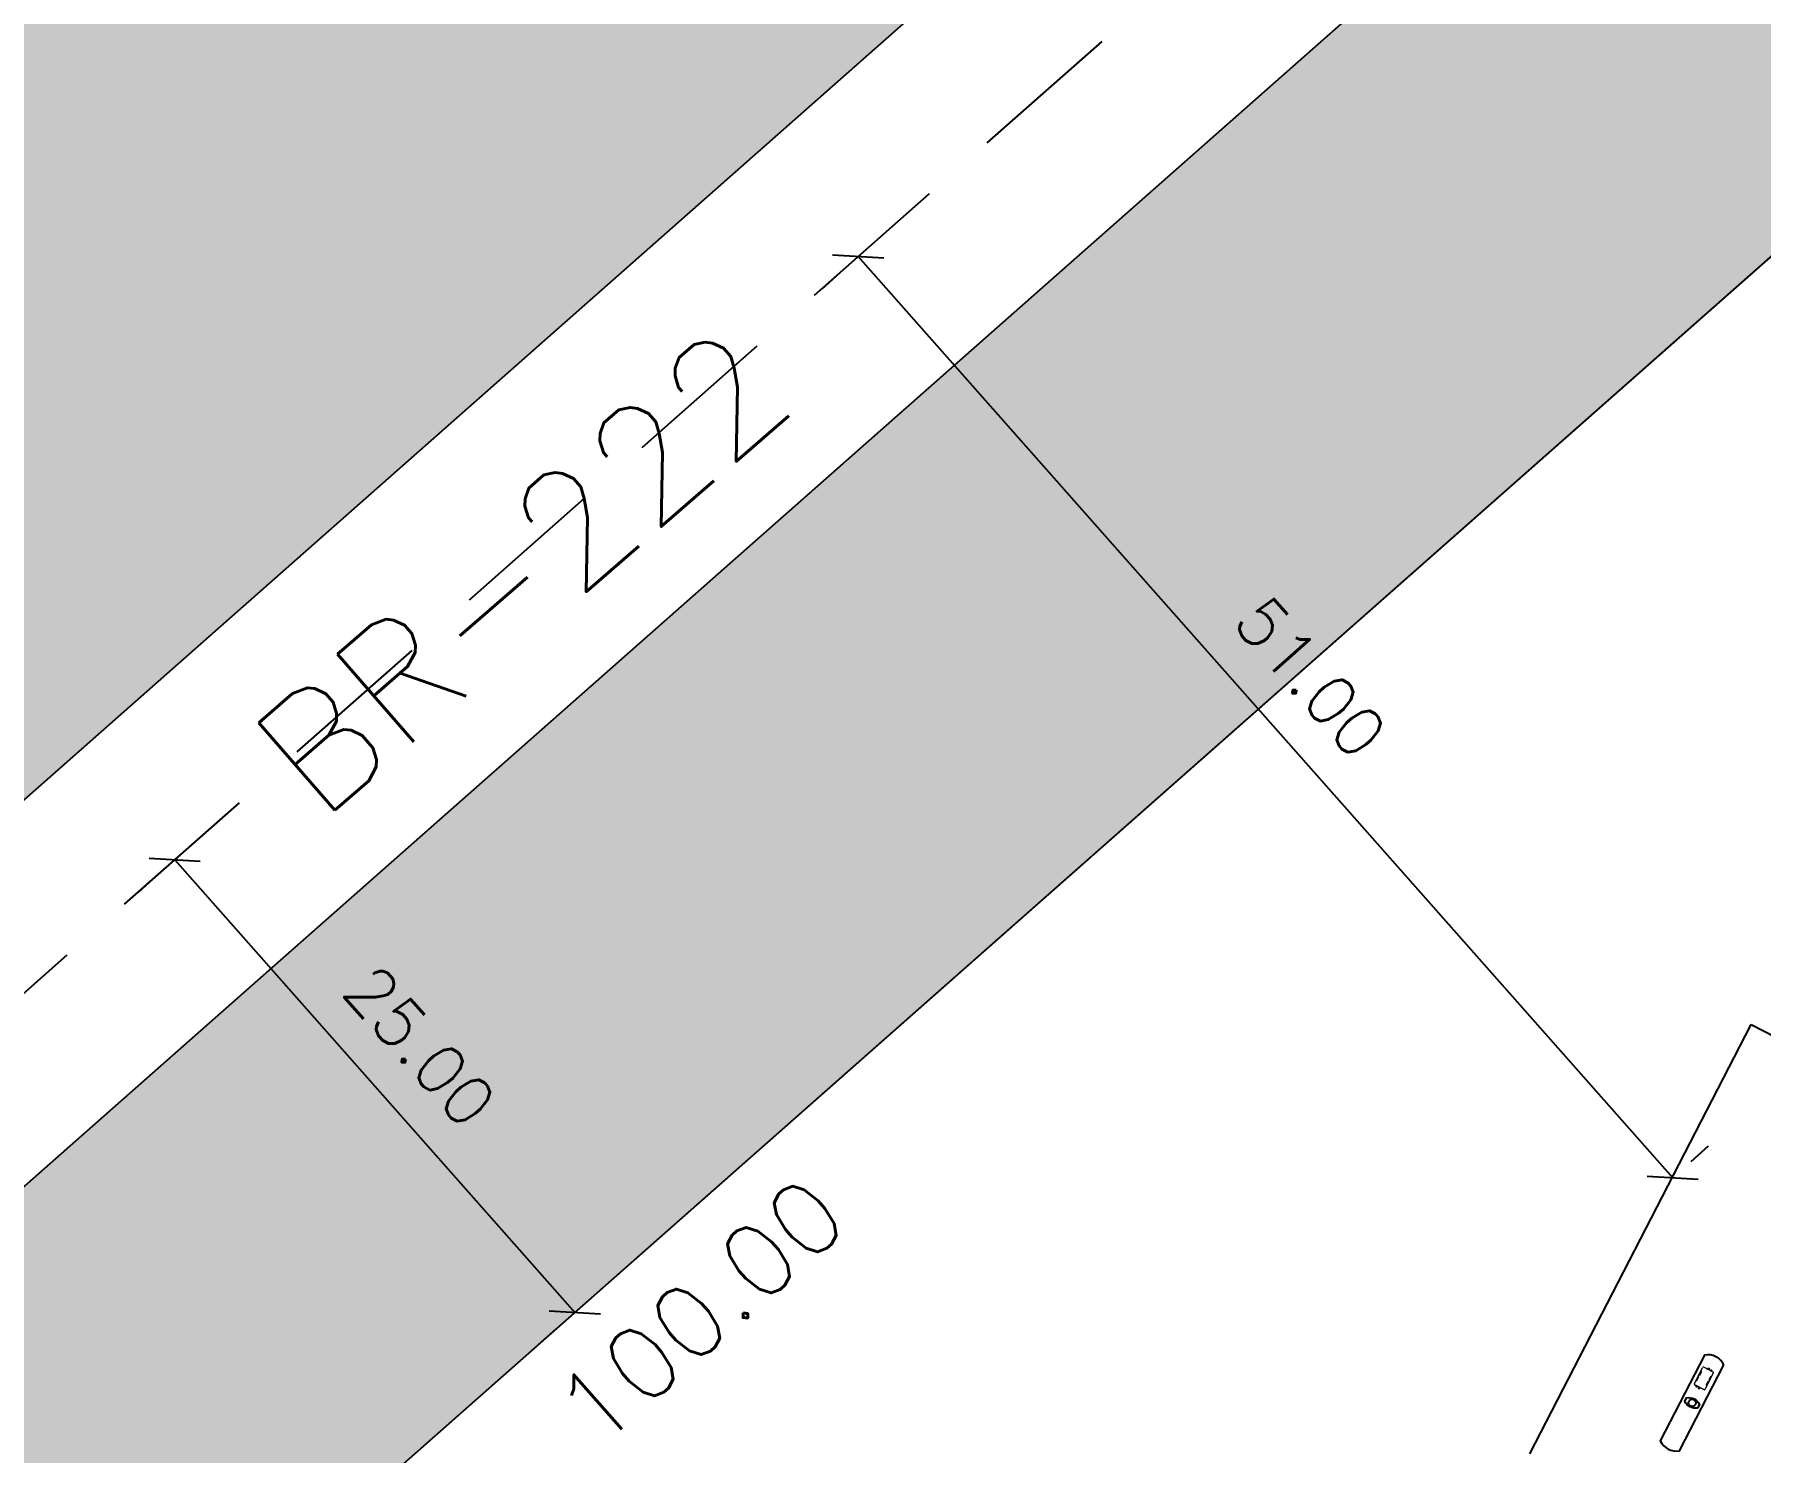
# Model space of a CAD drawing. Header units: millimetres. Extents: x 272118 to 273910, y 9581933 to 9583029.
# Drawn here: x 272703.1 to 272774.5, y 9582596.8 to 9582655.5 of the extents above; entities that cross this region are included whole.
import ezdxf

# ---------------------------------------------------------------- set-up
doc = ezdxf.new("R2010")
doc.units = ezdxf.units.MM
doc.header["$PDMODE"] = 35
doc.linetypes.add('HIDDEN', pattern=[9.525, 6.35, -3.175])
for name, color, linetype in [('ARQ-COTAS', 30, 'Continuous'), ('ARQ-ESTRUTURA', 6, 'Continuous'), ('ARQ-PENA-01', 1, 'Continuous'), ('ARQ-PENA-02', 2, 'Continuous'), ('ARQ-PENA-05', 5, 'Continuous'), ('ARQ-PENA-FINA-CINZA', 8, 'Continuous'), ('ARQ-TEXTO3', 3, 'Continuous'), ('TERRENO', 6, 'Continuous')]:
    doc.layers.add(name, color=color, linetype=linetype)
doc.styles.add('ROMANS', font='romans.shx')
doc.styles.add('Romans_Anot', font='romans.shx')
doc.dimstyles.new('Escala 1-100', dxfattribs={"dimscale": 10, "dimtxt": 0.2, "dimasz": 0.15, "dimexe": 0.1, "dimexo": 0.2, "dimgap": 0.15, "dimtad": 1, "dimzin": 4, "dimdsep": 46, "dimtxsty": 'Romans_Anot', "dimblk": 'OBLIQUE', "dimcen": 0.25, "dimclrd": 256, "dimclre": 256, "dimclrt": 2, "dimaunit": 1, "dimadec": 3, "dimazin": 0, "dimtfac": 1, "dimtix": 1, "dimtmove": 2, "dimatfit": 3, "dimfxl": 0, "dimlwd": -1, "dimlwe": -1, "dimarcsym": 0})
doc.dimstyles.new('Escala 1-1000', dxfattribs={"dimscale": 15, "dimtxt": 0.2, "dimasz": 0.15, "dimexe": 0.1, "dimexo": 0.2, "dimgap": 0.15, "dimtad": 1, "dimzin": 4, "dimdsep": 46, "dimtxsty": 'Romans_Anot', "dimblk": 'OBLIQUE', "dimcen": 0.25, "dimse1": 1, "dimse2": 1, "dimsd1": 1, "dimsd2": 1, "dimclrd": 256, "dimclre": 256, "dimclrt": 2, "dimaunit": 1, "dimadec": 3, "dimazin": 0, "dimtfac": 1, "dimtix": 1, "dimtmove": 2, "dimatfit": 3, "dimfxl": 0, "dimlwd": -1, "dimlwe": -1, "dimarcsym": 0})

# ---------------------------------------------------------------- blocks, each defined once
blk = doc.blocks.new('BOMBA SUPERIOR')
at = {"layer": 'ARQ-PENA-FINA-CINZA', "lineweight": 5}
for p, q in [((807.283, 415.897), (807.282, 415.896)), ((807.282, 415.896), (807.282, 415.852)), ((807.283, 415.895), (807.282, 415.896)), ((807.282, 415.876), (807.283, 415.877)), ((807.282, 415.872), (807.283, 415.87)), ((807.282, 415.852), (807.283, 415.853)), ((807.282, 415.852), (807.283, 415.851)), ((807.32, 415.895), (807.283, 415.897)), ((807.283, 415.897), (807.283, 415.897)), ((807.32, 415.893), (807.283, 415.895)), ((807.283, 415.895), (807.283, 415.895)), ((807.283, 415.877), (807.283, 415.877)), ((807.283, 415.877), (807.31, 415.877)), ((807.283, 415.87), (807.283, 415.87)), ((807.283, 415.87), (807.31, 415.87)), ((807.283, 415.853), (807.32, 415.855)), ((807.283, 415.853), (807.283, 415.853)), ((807.283, 415.851), (807.32, 415.852)), ((807.283, 415.851), (807.283, 415.851)), ((807.295, 415.988), (807.296, 415.994)), ((807.296, 415.982), (807.295, 415.988)), ((807.295, 415.874), (807.295, 415.875)), ((807.295, 415.875), (807.311, 415.875)), ((807.295, 415.873), (807.295, 415.874)), ((807.311, 415.873), (807.295, 415.873)), ((807.295, 415.873), (807.295, 415.873)), ((807.295, 415.873), (807.295, 415.873)), ((807.296, 415.994), (807.3, 415.998)), ((807.3, 415.978), (807.296, 415.982)), ((807.3, 415.998), (807.304, 416.002)), ((807.304, 415.974), (807.3, 415.978)), ((807.304, 416.002), (807.31, 416.003)), ((807.31, 415.973), (807.304, 415.974)), ((807.31, 416.003), (807.327, 416.003)), ((807.327, 415.973), (807.31, 415.973)), ((807.321, 415.88), (807.312, 415.879)), ((807.312, 415.879), (807.312, 415.869)), ((807.312, 415.869), (807.312, 415.879)), ((807.312, 415.878), (807.312, 415.878)), ((807.312, 415.878), (807.312, 415.877)), ((807.312, 415.875), (807.312, 415.874)), ((807.312, 415.873), (807.312, 415.873)), ((807.312, 415.87), (807.312, 415.87)), ((807.312, 415.87), (807.312, 415.869)), ((807.312, 415.869), (807.313, 415.869)), ((807.321, 415.867), (807.312, 415.869)), ((807.321, 415.907), (807.32, 415.906)), ((807.32, 415.906), (807.321, 415.906)), ((807.32, 415.906), (807.32, 415.89)), ((807.32, 415.904), (807.32, 415.903)), ((807.321, 415.903), (807.32, 415.903)), ((807.32, 415.903), (807.321, 415.903)), ((807.321, 415.895), (807.32, 415.895)), ((807.32, 415.895), (807.321, 415.895)), ((807.32, 415.89), (807.321, 415.89)), ((807.321, 415.859), (807.32, 415.859)), ((807.32, 415.859), (807.32, 415.842)), ((807.32, 415.852), (807.32, 415.853)), ((807.32, 415.853), (807.321, 415.853)), ((807.321, 415.852), (807.32, 415.852)), ((807.321, 415.845), (807.32, 415.844)), ((807.32, 415.844), (807.321, 415.844)), ((807.32, 415.842), (807.32, 415.841)), ((807.32, 415.841), (807.321, 415.841)), ((807.323, 415.907), (807.321, 415.907)), ((807.321, 415.907), (807.321, 415.907)), ((807.321, 415.903), (807.321, 415.903)), ((807.321, 415.899), (807.322, 415.901)), ((807.321, 415.897), (807.321, 415.899)), ((807.321, 415.892), (807.321, 415.897)), ((807.321, 415.896), (807.321, 415.895)), ((807.321, 415.856), (807.321, 415.892)), ((807.321, 415.851), (807.321, 415.856)), ((807.321, 415.848), (807.321, 415.851)), ((807.322, 415.846), (807.321, 415.848)), ((807.321, 415.841), (807.321, 415.84)), ((807.321, 415.84), (807.322, 415.84)), ((807.322, 415.907), (807.342, 415.907)), ((807.322, 415.903), (807.323, 415.905)), ((807.322, 415.901), (807.322, 415.903)), ((807.322, 415.844), (807.322, 415.846)), ((807.323, 415.843), (807.322, 415.844)), ((807.342, 415.84), (807.322, 415.84)), ((807.322, 415.84), (807.323, 415.84)), ((807.323, 415.905), (807.324, 415.906)), ((807.323, 415.905), (807.323, 415.905)), ((807.323, 415.842), (807.323, 415.843)), ((807.324, 415.842), (807.323, 415.842)), ((807.324, 415.906), (807.342, 415.906)), ((807.342, 415.841), (807.324, 415.842)), ((807.327, 416.013), (807.327, 415.964)), ((807.346, 416.013), (807.327, 416.013)), ((807.327, 415.964), (807.346, 415.964)), ((807.346, 415.91), (807.338, 415.91)), ((807.338, 415.91), (807.338, 415.837)), ((807.338, 415.837), (807.346, 415.837)), ((807.343, 415.909), (807.342, 415.908)), ((807.342, 415.908), (807.342, 415.839)), ((807.342, 415.907), (807.342, 415.907)), ((807.342, 415.907), (807.342, 415.907)), ((807.342, 415.906), (807.342, 415.907)), ((807.342, 415.906), (807.342, 415.906)), ((807.342, 415.841), (807.342, 415.841)), ((807.342, 415.84), (807.342, 415.84)), ((807.342, 415.839), (807.342, 415.839)), ((807.342, 415.839), (807.343, 415.839)), ((807.344, 415.909), (807.343, 415.909)), ((807.343, 415.839), (807.344, 415.839)), ((807.344, 415.839), (807.344, 415.909)), ((807.344, 415.909), (807.346, 415.909)), ((807.344, 415.839), (807.346, 415.839)), ((807.347, 416.101), (807.346, 416.098)), ((807.346, 416.098), (807.346, 416.094)), ((807.346, 416.094), (807.346, 415.654)), ((807.346, 416.083), (807.346, 416.084)), ((807.346, 416.084), (807.348, 416.084)), ((807.347, 416.083), (807.346, 416.083)), ((807.346, 415.964), (807.346, 416.013)), ((807.346, 415.822), (807.346, 415.925)), ((807.346, 415.837), (807.346, 415.91)), ((807.346, 415.839), (807.346, 415.909)), ((807.346, 415.909), (807.346, 415.839)), ((807.346, 415.839), (807.346, 415.839)), ((807.348, 416.105), (807.347, 416.103)), ((807.347, 416.103), (807.347, 416.102)), ((807.347, 416.102), (807.347, 416.101)), ((807.349, 416.108), (807.348, 416.105)), ((807.348, 416.084), (807.348, 415.664)), ((807.35, 416.109), (807.349, 416.108)), ((807.351, 416.11), (807.35, 416.109)), ((807.353, 416.112), (807.351, 416.11)), ((807.354, 416.114), (807.353, 416.112)), ((807.355, 416.115), (807.354, 416.114)), ((807.356, 416.116), (807.355, 416.115)), ((807.358, 416.118), (807.356, 416.116)), ((807.36, 416.119), (807.358, 416.118)), ((807.361, 416.12), (807.36, 416.119)), ((807.361, 416.109), (807.36, 416.107)), ((807.36, 416.107), (807.361, 416.104)), ((807.362, 416.12), (807.361, 416.12)), ((807.363, 416.11), (807.361, 416.109)), ((807.361, 416.106), (807.361, 416.107)), ((807.361, 416.107), (807.363, 416.107)), ((807.361, 416.106), (807.361, 416.107)), ((807.363, 416.106), (807.361, 416.106)), ((807.361, 416.104), (807.363, 416.103)), ((807.364, 416.122), (807.362, 416.12)), ((807.365, 416.109), (807.363, 416.11)), ((807.364, 416.109), (807.363, 416.109)), ((807.363, 416.109), (807.363, 416.109)), ((807.363, 416.107), (807.363, 416.109)), ((807.363, 416.109), (807.364, 416.109)), ((807.363, 416.105), (807.363, 416.106)), ((807.363, 416.105), (807.363, 416.105)), ((807.363, 416.105), (807.364, 416.105)), ((807.364, 416.105), (807.363, 416.105)), ((807.363, 416.103), (807.365, 416.104)), ((807.367, 416.123), (807.364, 416.122)), ((807.364, 416.109), (807.364, 416.109)), ((807.364, 416.109), (807.364, 416.107)), ((807.364, 416.107), (807.365, 416.107)), ((807.365, 416.106), (807.364, 416.106)), ((807.364, 416.106), (807.364, 416.105)), ((807.364, 416.105), (807.364, 416.105)), ((807.367, 416.107), (807.365, 416.109)), ((807.365, 416.104), (807.367, 416.107)), ((807.365, 416.107), (807.365, 416.106)), ((807.365, 416.107), (807.365, 416.106)), ((807.368, 416.123), (807.367, 416.123)), ((807.372, 416.123), (807.368, 416.123)), ((807.375, 416.124), (807.372, 416.123)), ((807.376, 416.124), (807.375, 416.124)), ((807.386, 416.124), (807.376, 416.124)), ((807.386, 416.122), (808.126, 416.122)), ((807.387, 416.124), (808.125, 416.124)), ((807.715, 416.107), (807.543, 416.107)), ((807.543, 416.107), (807.543, 416.084)), ((807.543, 416.084), (807.715, 416.084)), ((807.715, 416.084), (807.715, 416.107)), ((807.742, 416.125), (807.745, 416.128)), ((807.742, 416.124), (807.745, 416.127)), ((807.743, 416.125), (807.742, 416.125)), ((807.742, 416.125), (807.742, 416.124)), ((807.745, 416.128), (807.767, 416.128)), ((807.745, 416.127), (807.767, 416.127)), ((807.767, 416.128), (807.77, 416.125)), ((807.767, 416.127), (807.77, 416.124)), ((807.77, 416.125), (807.769, 416.125)), ((807.77, 416.124), (807.77, 416.125)), ((807.968, 416.107), (807.797, 416.107)), ((807.797, 416.107), (807.797, 416.084)), ((807.797, 416.084), (807.968, 416.084)), ((807.968, 416.084), (807.968, 416.107)), ((808.136, 416.124), (808.126, 416.124)), ((808.137, 416.124), (808.136, 416.124)), ((808.14, 416.123), (808.137, 416.124)), ((808.143, 416.123), (808.14, 416.123)), ((808.144, 416.123), (808.143, 416.123)), ((808.147, 416.122), (808.144, 416.123)), ((808.146, 416.109), (808.145, 416.107)), ((808.145, 416.107), (808.146, 416.104)), ((808.149, 416.11), (808.146, 416.109)), ((808.146, 416.104), (808.149, 416.103)), ((808.15, 416.12), (808.147, 416.122)), ((808.148, 416.107), (808.147, 416.107)), ((808.147, 416.107), (808.147, 416.106)), ((808.147, 416.106), (808.147, 416.107)), ((808.147, 416.106), (808.148, 416.106)), ((808.149, 416.109), (808.148, 416.109)), ((808.148, 416.109), (808.148, 416.109)), ((808.148, 416.109), (808.148, 416.107)), ((808.148, 416.109), (808.149, 416.109)), ((808.148, 416.106), (808.148, 416.105)), ((808.148, 416.105), (808.148, 416.105)), ((808.148, 416.105), (808.149, 416.105)), ((808.149, 416.105), (808.148, 416.105)), ((808.151, 416.109), (808.149, 416.11)), ((808.15, 416.109), (808.149, 416.109)), ((808.149, 416.109), (808.149, 416.107)), ((808.149, 416.107), (808.15, 416.107)), ((808.15, 416.106), (808.149, 416.106)), ((808.149, 416.106), (808.149, 416.105)), ((808.149, 416.105), (808.15, 416.105)), ((808.149, 416.103), (808.151, 416.104)), ((808.151, 416.12), (808.15, 416.12)), ((808.15, 416.106), (808.15, 416.107)), ((808.15, 416.107), (808.15, 416.106)), ((808.152, 416.119), (808.151, 416.12)), ((808.152, 416.107), (808.151, 416.109)), ((808.151, 416.104), (808.152, 416.107)), ((808.154, 416.118), (808.152, 416.119)), ((808.156, 416.116), (808.154, 416.118)), ((808.157, 416.115), (808.156, 416.116)), ((808.158, 416.114), (808.157, 416.115)), ((808.159, 416.112), (808.158, 416.114)), ((808.161, 416.11), (808.159, 416.112)), ((808.162, 416.109), (808.161, 416.11)), ((808.162, 416.108), (808.162, 416.109)), ((808.163, 416.105), (808.162, 416.108)), ((808.164, 416.103), (808.163, 416.105)), ((808.165, 416.102), (808.164, 416.103)), ((808.164, 415.664), (808.164, 416.084)), ((808.164, 416.084), (808.166, 416.084)), ((808.165, 416.101), (808.165, 416.102)), ((808.165, 416.098), (808.165, 416.101)), ((808.165, 416.095), (808.165, 416.098)), ((808.166, 416.094), (808.165, 416.095)), ((808.165, 416.084), (808.165, 416.083)), ((808.165, 416.083), (808.166, 416.083)), ((808.166, 415.654), (808.166, 416.094)), ((808.166, 415.822), (808.166, 415.925)), ((808.166, 415.837), (808.166, 415.91)), ((808.166, 415.91), (808.173, 415.91)), ((808.166, 415.839), (808.166, 415.909)), ((808.166, 415.909), (808.166, 415.839)), ((808.167, 415.909), (808.166, 415.909)), ((808.167, 415.839), (808.166, 415.839)), ((808.166, 415.839), (808.166, 415.839)), ((808.173, 415.837), (808.166, 415.837)), ((808.184, 415.784), (808.166, 415.784)), ((808.166, 415.784), (808.166, 415.734)), ((808.167, 415.909), (808.168, 415.909)), ((808.167, 415.839), (808.167, 415.909)), ((808.168, 415.839), (808.167, 415.839)), ((808.168, 415.909), (808.169, 415.908)), ((808.169, 415.839), (808.168, 415.839)), ((808.169, 415.908), (808.169, 415.839)), ((808.17, 415.907), (808.169, 415.907)), ((808.169, 415.906), (808.169, 415.907)), ((808.17, 415.906), (808.169, 415.906)), ((808.169, 415.841), (808.17, 415.841)), ((808.169, 415.84), (808.17, 415.84)), ((808.169, 415.839), (808.169, 415.839)), ((808.19, 415.907), (808.17, 415.907)), ((808.17, 415.907), (808.17, 415.907)), ((808.188, 415.906), (808.17, 415.906)), ((808.17, 415.841), (808.188, 415.842)), ((808.17, 415.84), (808.19, 415.84)), ((808.173, 415.91), (808.173, 415.837)), ((808.184, 415.734), (808.184, 415.784)), ((808.188, 415.907), (808.19, 415.907)), ((808.188, 415.905), (808.188, 415.906)), ((808.189, 415.905), (808.188, 415.905)), ((808.188, 415.842), (808.189, 415.843)), ((808.188, 415.842), (808.188, 415.842)), ((808.19, 415.84), (808.188, 415.84)), ((808.19, 415.903), (808.189, 415.905)), ((808.189, 415.844), (808.19, 415.846)), ((808.189, 415.843), (808.189, 415.844)), ((808.19, 415.907), (808.191, 415.907)), ((808.19, 415.901), (808.19, 415.903)), ((808.19, 415.899), (808.19, 415.901)), ((808.191, 415.897), (808.19, 415.899)), ((808.19, 415.848), (808.191, 415.851)), ((808.19, 415.846), (808.19, 415.848)), ((808.191, 415.841), (808.19, 415.84)), ((808.19, 415.84), (808.19, 415.84)), ((808.191, 415.907), (808.192, 415.906)), ((808.191, 415.903), (808.192, 415.903)), ((808.192, 415.903), (808.191, 415.903)), ((808.191, 415.892), (808.191, 415.897)), ((808.191, 415.896), (808.191, 415.895)), ((808.191, 415.895), (808.192, 415.895)), ((808.191, 415.856), (808.191, 415.892)), ((808.192, 415.89), (808.191, 415.89)), ((808.191, 415.88), (808.199, 415.879)), ((808.191, 415.867), (808.199, 415.869)), ((808.191, 415.859), (808.192, 415.859)), ((808.191, 415.851), (808.191, 415.856)), ((808.191, 415.852), (808.192, 415.852)), ((808.191, 415.845), (808.192, 415.844)), ((808.192, 415.841), (808.191, 415.841)), ((808.192, 415.906), (808.192, 415.906)), ((808.192, 415.906), (808.192, 415.89)), ((808.192, 415.904), (808.192, 415.903)), ((808.192, 415.903), (808.192, 415.903)), ((808.192, 415.895), (808.228, 415.897)), ((808.192, 415.893), (808.228, 415.895)), ((808.192, 415.895), (808.192, 415.895)), ((808.192, 415.859), (808.192, 415.842)), ((808.228, 415.853), (808.192, 415.855)), ((808.192, 415.852), (808.192, 415.853)), ((808.192, 415.853), (808.192, 415.853)), ((808.192, 415.852), (808.228, 415.851)), ((808.192, 415.844), (808.192, 415.844)), ((808.192, 415.842), (808.192, 415.841)), ((808.199, 415.879), (808.199, 415.869)), ((808.199, 415.869), (808.199, 415.879)), ((808.2, 415.878), (808.199, 415.877)), ((808.199, 415.877), (808.199, 415.877)), ((808.199, 415.875), (808.2, 415.874)), ((808.2, 415.873), (808.199, 415.873)), ((808.199, 415.873), (808.199, 415.873)), ((808.199, 415.87), (808.199, 415.87)), ((808.199, 415.87), (808.2, 415.87)), ((808.199, 415.869), (808.2, 415.869)), ((808.2, 415.878), (808.2, 415.878)), ((808.216, 415.875), (808.2, 415.875)), ((808.2, 415.873), (808.216, 415.873)), ((808.2, 415.87), (808.2, 415.869)), ((808.228, 415.877), (808.201, 415.877)), ((808.228, 415.87), (808.201, 415.87)), ((808.217, 415.874), (808.216, 415.875)), ((808.216, 415.873), (808.216, 415.873)), ((808.216, 415.873), (808.217, 415.873)), ((808.217, 415.873), (808.217, 415.874)), ((808.228, 415.897), (808.229, 415.897)), ((808.228, 415.895), (808.229, 415.895)), ((808.229, 415.877), (808.228, 415.877)), ((808.229, 415.87), (808.228, 415.87)), ((808.229, 415.853), (808.228, 415.853)), ((808.228, 415.851), (808.229, 415.851)), ((808.229, 415.897), (808.23, 415.896)), ((808.229, 415.895), (808.23, 415.896)), ((808.23, 415.876), (808.229, 415.877)), ((808.23, 415.872), (808.229, 415.87)), ((808.23, 415.852), (808.229, 415.853)), ((808.229, 415.851), (808.23, 415.852)), ((808.23, 415.896), (808.23, 415.852)), ((807.346, 415.664), (807.346, 415.665)), ((807.346, 415.665), (807.347, 415.665)), ((807.348, 415.664), (807.346, 415.664)), ((807.346, 415.654), (807.346, 415.651)), ((807.346, 415.651), (807.347, 415.647)), ((807.347, 415.647), (807.347, 415.646)), ((807.347, 415.646), (807.348, 415.642)), ((807.348, 415.642), (807.35, 415.639)), ((807.35, 415.639), (807.351, 415.638)), ((807.351, 415.638), (807.353, 415.634)), ((807.353, 415.634), (807.355, 415.632)), ((807.355, 415.632), (807.357, 415.631)), ((807.358, 415.643), (807.357, 415.641)), ((807.357, 415.641), (807.358, 415.639)), ((807.357, 415.631), (807.36, 415.628)), ((807.36, 415.645), (807.358, 415.641)), ((807.36, 415.645), (807.358, 415.643)), ((807.358, 415.641), (807.36, 415.637)), ((807.358, 415.639), (807.36, 415.637)), ((807.361, 415.646), (807.36, 415.645)), ((807.363, 415.646), (807.36, 415.645)), ((807.361, 415.643), (807.36, 415.641)), ((807.36, 415.641), (807.361, 415.638)), ((807.36, 415.637), (807.361, 415.636)), ((807.36, 415.637), (807.363, 415.635)), ((807.36, 415.628), (807.361, 415.627)), ((807.363, 415.646), (807.361, 415.646)), ((807.363, 415.645), (807.361, 415.643)), ((807.361, 415.64), (807.361, 415.641)), ((807.361, 415.641), (807.363, 415.641)), ((807.361, 415.64), (807.361, 415.641)), ((807.363, 415.64), (807.361, 415.64)), ((807.361, 415.638), (807.363, 415.637)), ((807.361, 415.636), (807.363, 415.635)), ((807.361, 415.627), (807.364, 415.626)), ((807.367, 415.645), (807.363, 415.646)), ((807.367, 415.645), (807.363, 415.646)), ((807.365, 415.643), (807.363, 415.645)), ((807.363, 415.641), (807.363, 415.643)), ((807.363, 415.643), (807.364, 415.643)), ((807.364, 415.642), (807.363, 415.642)), ((807.363, 415.642), (807.363, 415.642)), ((807.363, 415.639), (807.363, 415.64)), ((807.363, 415.639), (807.363, 415.639)), ((807.363, 415.639), (807.364, 415.639)), ((807.364, 415.639), (807.363, 415.639)), ((807.363, 415.637), (807.365, 415.638)), ((807.363, 415.635), (807.367, 415.637)), ((807.363, 415.635), (807.367, 415.637)), ((807.364, 415.643), (807.364, 415.641)), ((807.364, 415.642), (807.364, 415.642)), ((807.364, 415.641), (807.365, 415.641)), ((807.365, 415.64), (807.364, 415.64)), ((807.364, 415.64), (807.364, 415.639)), ((807.364, 415.639), (807.364, 415.639)), ((807.364, 415.626), (807.368, 415.625)), ((807.367, 415.641), (807.365, 415.643)), ((807.365, 415.638), (807.367, 415.641)), ((807.365, 415.641), (807.365, 415.64)), ((807.365, 415.641), (807.365, 415.64)), ((807.368, 415.641), (807.367, 415.645)), ((807.368, 415.643), (807.367, 415.645)), ((807.367, 415.637), (807.368, 415.641)), ((807.367, 415.637), (807.368, 415.639)), ((807.369, 415.641), (807.368, 415.643)), ((807.368, 415.639), (807.369, 415.641)), ((807.368, 415.625), (807.369, 415.625)), ((807.369, 415.625), (807.374, 415.624)), ((807.374, 415.624), (807.376, 415.624)), ((807.376, 415.624), (807.386, 415.624)), ((807.386, 415.624), (807.386, 415.626)), ((807.386, 415.626), (808.126, 415.626)), ((807.386, 415.624), (807.387, 415.624)), ((807.387, 415.624), (807.386, 415.624)), ((808.125, 415.624), (807.387, 415.624)), ((807.387, 415.624), (807.388, 415.624)), ((807.716, 415.663), (807.544, 415.663)), ((807.544, 415.663), (807.544, 415.64)), ((807.544, 415.64), (807.716, 415.64)), ((807.716, 415.64), (807.716, 415.663)), ((807.742, 415.623), (807.742, 415.624)), ((807.742, 415.624), (807.745, 415.62)), ((807.745, 415.619), (807.742, 415.623)), ((807.742, 415.623), (807.743, 415.623)), ((807.745, 415.62), (807.767, 415.62)), ((807.767, 415.619), (807.745, 415.619)), ((807.767, 415.62), (807.77, 415.624)), ((807.77, 415.623), (807.767, 415.619)), ((807.77, 415.623), (807.769, 415.623)), ((807.77, 415.624), (807.77, 415.623)), ((807.968, 415.663), (807.796, 415.663)), ((807.796, 415.663), (807.796, 415.64)), ((807.796, 415.64), (807.968, 415.64)), ((807.968, 415.64), (807.968, 415.663)), ((808.125, 415.624), (808.125, 415.624)), ((808.125, 415.624), (808.136, 415.624)), ((808.126, 415.624), (808.125, 415.624)), ((808.126, 415.626), (808.126, 415.624)), ((808.136, 415.624), (808.138, 415.624)), ((808.138, 415.624), (808.142, 415.625)), ((808.142, 415.625), (808.144, 415.625)), ((808.145, 415.645), (808.143, 415.641)), ((808.145, 415.645), (808.143, 415.643)), ((808.143, 415.643), (808.143, 415.641)), ((808.143, 415.641), (808.145, 415.637)), ((808.143, 415.641), (808.143, 415.639)), ((808.143, 415.639), (808.145, 415.637)), ((808.147, 415.646), (808.144, 415.646)), ((808.144, 415.646), (808.144, 415.641)), ((808.144, 415.641), (808.147, 415.641)), ((808.144, 415.625), (808.147, 415.626)), ((808.146, 415.646), (808.145, 415.645)), ((808.149, 415.646), (808.145, 415.645)), ((808.146, 415.643), (808.145, 415.641)), ((808.145, 415.641), (808.146, 415.638)), ((808.145, 415.637), (808.146, 415.636)), ((808.145, 415.637), (808.149, 415.635)), ((808.149, 415.646), (808.146, 415.646)), ((808.149, 415.645), (808.146, 415.643)), ((808.146, 415.638), (808.149, 415.637)), ((808.146, 415.636), (808.149, 415.635)), ((808.147, 415.641), (808.147, 415.646)), ((808.147, 415.641), (808.147, 415.64)), ((808.147, 415.64), (808.147, 415.641)), ((808.147, 415.641), (808.148, 415.641)), ((808.147, 415.64), (808.148, 415.64)), ((808.147, 415.626), (808.15, 415.627)), ((808.148, 415.641), (808.148, 415.643)), ((808.148, 415.643), (808.149, 415.643)), ((808.149, 415.642), (808.148, 415.642)), ((808.148, 415.642), (808.148, 415.642)), ((808.148, 415.64), (808.148, 415.639)), ((808.148, 415.639), (808.148, 415.639)), ((808.148, 415.639), (808.149, 415.639)), ((808.149, 415.639), (808.148, 415.639)), ((808.152, 415.645), (808.149, 415.646)), ((808.152, 415.645), (808.149, 415.646)), ((808.151, 415.643), (808.149, 415.645)), ((808.149, 415.643), (808.149, 415.641)), ((808.15, 415.642), (808.149, 415.642)), ((808.149, 415.641), (808.15, 415.641)), ((808.15, 415.64), (808.149, 415.64)), ((808.149, 415.64), (808.149, 415.639)), ((808.149, 415.639), (808.15, 415.639)), ((808.149, 415.637), (808.151, 415.638)), ((808.149, 415.635), (808.152, 415.637)), ((808.149, 415.635), (808.152, 415.637)), ((808.15, 415.64), (808.15, 415.641)), ((808.15, 415.641), (808.15, 415.64)), ((808.15, 415.627), (808.152, 415.628)), ((808.152, 415.641), (808.151, 415.643)), ((808.151, 415.638), (808.152, 415.641)), ((808.154, 415.641), (808.152, 415.645)), ((808.154, 415.643), (808.152, 415.645)), ((808.152, 415.637), (808.154, 415.641)), ((808.152, 415.637), (808.154, 415.639)), ((808.152, 415.628), (808.155, 415.631)), ((808.154, 415.641), (808.154, 415.643)), ((808.154, 415.639), (808.154, 415.641)), ((808.155, 415.631), (808.157, 415.632)), ((808.157, 415.632), (808.158, 415.634)), ((808.158, 415.634), (808.161, 415.638)), ((808.161, 415.638), (808.162, 415.639)), ((808.162, 415.639), (808.163, 415.642)), ((808.163, 415.642), (808.165, 415.646)), ((808.166, 415.664), (808.164, 415.664)), ((808.166, 415.665), (808.165, 415.665)), ((808.165, 415.665), (808.165, 415.664)), ((808.165, 415.651), (808.166, 415.654)), ((808.165, 415.647), (808.165, 415.651)), ((808.165, 415.646), (808.165, 415.647)), ((808.166, 415.734), (808.184, 415.734)), ((808.184, 415.774), (808.201, 415.774)), ((808.201, 415.745), (808.184, 415.745)), ((808.201, 415.774), (808.207, 415.773)), ((808.207, 415.746), (808.201, 415.745)), ((808.207, 415.773), (808.212, 415.77)), ((808.212, 415.749), (808.207, 415.746)), ((808.212, 415.77), (808.215, 415.765)), ((808.215, 415.754), (808.212, 415.749)), ((808.215, 415.765), (808.216, 415.76)), ((808.216, 415.76), (808.215, 415.754))]:
    blk.add_line(p, q, dxfattribs=at)
for centre, radius in [((807.363, 416.107), 0.00513), ((807.363, 416.107), 0.00546), ((808.148, 416.107), 0.00513), ((808.149, 416.107), 0.00546)]:
    blk.add_circle(centre, radius, dxfattribs=at)
blk = doc.blocks.new('*D45')
at = {"layer": 'Defpoints', "color": 0, "transparency": 16777216}
for p in [(272764.901, 9582639.368), (272770.61, 9582632.901), (272689.935, 9582573.186)]:
    blk.add_point(p, dxfattribs=at)
at = {"layer": 'ARQ-COTAS', "color": 2, "transparency": 16777216, "insert": (272730.645, 9582602.621), "char_height": 3, "attachment_point": 5, "rotation": 41.4389, "style": 'Romans_Anot'}
blk.add_mtext('100.00', dxfattribs=at)
blk = doc.blocks.new('_Oblique')
at = {"color": 0, "linetype": 'ByBlock', "lineweight": -2}
blk.add_line((-0.5, -0.5), (0.5, 0.5), dxfattribs=at)
blk = doc.blocks.new('*D69')
at = {"layer": 'ARQ-COTAS', "transparency": 16777216}
for p, q in [((272708.885, 9582621.316), (272725.445, 9582602.586)), ((272707.401, 9582620.003), (272708.136, 9582620.653)), ((272723.946, 9582601.261), (272724.695, 9582601.924))]:
    blk.add_line(p, q, dxfattribs=at)
at = {"layer": 'Defpoints', "color": 0, "transparency": 16777216}
for p in [(272708.899, 9582621.327), (272725.445, 9582602.586), (272725.445, 9582602.586)]:
    blk.add_point(p, dxfattribs=at)
at = {"layer": 'ARQ-COTAS', "transparency": 16777216, "xscale": 1.5, "yscale": 1.5, "zscale": 1.5}
for p, rotation in [((272708.885, 9582621.316), 131.4803139294384), ((272725.445, 9582602.586), 311.4803139294384)]:
    blk.add_blockref('_Oblique', p, dxfattribs=dict(at, rotation=rotation))
at = {"layer": 'ARQ-COTAS', "color": 2, "transparency": 16777216, "insert": (272719.038, 9582613.607), "char_height": 2, "attachment_point": 5, "rotation": 311.48031, "style": 'Romans_Anot'}
blk.add_mtext('25.00', dxfattribs=at)
blk = doc.blocks.new('*D74')
at = {"layer": 'ARQ-COTAS', "transparency": 16777216}
for p, q in [((272770.888, 9582608.162), (272737.177, 9582646.292)), ((272735.678, 9582644.967), (272736.428, 9582645.63)), ((272772.359, 9582609.462), (272771.637, 9582608.824))]:
    blk.add_line(p, q, dxfattribs=at)
at = {"layer": 'Defpoints', "color": 0, "transparency": 16777216}
for p in [(272737.177, 9582646.292), (272737.177, 9582646.292), (272770.86, 9582608.138)]:
    blk.add_point(p, dxfattribs=at)
at = {"layer": 'ARQ-COTAS', "transparency": 16777216, "xscale": 1.5, "yscale": 1.5, "zscale": 1.5}
for p, rotation in [((272737.177, 9582646.292), 131.4803139294384), ((272770.888, 9582608.162), 311.4803139294384)]:
    blk.add_blockref('_Oblique', p, dxfattribs=dict(at, rotation=rotation))
at = {"layer": 'ARQ-COTAS', "color": 2, "transparency": 16777216, "insert": (272755.905, 9582628.883), "char_height": 2, "attachment_point": 5, "rotation": 311.48031, "style": 'Romans_Anot'}
blk.add_mtext('51.00', dxfattribs=at)

msp = doc.modelspace()

# ---------------------------------------------------------------- hatches: boundary and pattern name
h = msp.add_hatch()
h.set_pattern_fill('DOTS', color=256, scale=2, angle=-0.00936, style=0)
h.set_pattern_definition([(359.990636837, (-1521.6293, 44.6655), (1.588018831, 3.1747405315), [0, -3.175])])
h.paths.add_polyline_path([(272606.838, 9582497.877), (272606.842, 9582523.225), (272822.586, 9582713.689), (272851.289, 9582713.685)])
h.paths.add_polyline_path([(272606.845, 9582539.235), (272606.853, 9582591.266), (272745.54, 9582713.702), (272804.457, 9582713.692)])

# ---------------------------------------------------------------- linework, layer by layer
at = {"layer": 'ARQ-ESTRUTURA', "color": 8}
msp.add_lwpolyline([(272771.92, 9582598.624, -0.333333), (272771.386, 9582598.899), (272771.465, 9582599.052, -0.333333), (272771.998, 9582598.777)], format="xyb", close=True, dxfattribs=at)
msp.add_circle((272771.692, 9582598.838), 0.15, dxfattribs=at)
msp.add_circle((272771.692, 9582598.838), 0.15, dxfattribs=at)
at = {"layer": 'ARQ-PENA-01'}
for p, q in [((272606.842, 9582523.225), (272822.586, 9582713.689)), ((272606.845, 9582539.235), (272804.457, 9582713.692))]:
    msp.add_line(p, q, dxfattribs=at)
at = {"layer": 'ARQ-PENA-01', "linetype": 'HIDDEN'}
msp.add_line((272606.843, 9582531.23), (272813.521, 9582713.691), dxfattribs=at)
at = {"layer": 'ARQ-PENA-01', "color": 8}
for p, q in [((272764.98, 9582596.729), (272774.143, 9582614.507)), ((272774.143, 9582614.507), (272802.587, 9582599.846))]:
    msp.add_line(p, q, dxfattribs=at)
at = {"layer": 'ARQ-PENA-02', "color": 8}
msp.add_lwpolyline([(272773.009, 9582600.41, 0.333333), (272772.209, 9582600.822), (272770.376, 9582597.267, 0.333333), (272771.176, 9582596.854)], format="xyb", close=True, dxfattribs=at)
at = {"layer": 'ARQ-PENA-05'}
msp.add_line((272606.838, 9582497.877), (272851.289, 9582713.685), dxfattribs=at)
at = {"layer": 'TERRENO'}
msp.add_line((272703.646, 9582583.341), (272778.612, 9582649.523), dxfattribs=at)

# ---------------------------------------------------------------- block references
at = {"color": 8, "rotation": 62.73269995827513}
msp.add_blockref('BOMBA SUPERIOR', (272771.773, 9581691.328), dxfattribs=at)

# ---------------------------------------------------------------- texts
at = {"layer": 'ARQ-TEXTO3', "char_height": 4.8, "attachment_point": 5, "rotation": 40.99064, "style": 'ROMANS'}
for s, insert in [('EIXO DA RODOVIA', (272695.988, 9582657.991)), ('BR-222', (272723.259, 9582633.284))]:
    msp.add_mtext(s, dxfattribs=dict(at, insert=insert))

# ---------------------------------------------------------------- dimensions: what is measured, and where the dimension line sits
at = {"layer": 'ARQ-COTAS'}
dim = msp.add_linear_dim(base=(272737.177, 9582646.292), p1=(272770.86, 9582608.138), p2=(272737.177, 9582646.292), angle=131.48031, text='51.00', dimstyle='Escala 1-100', dxfattribs=at)
dim.commit()
dim.dimension.update_dxf_attribs({"geometry": '*D74', "text_midpoint": (272755.905, 9582628.883)})
dim = msp.add_aligned_dim(p1=(272689.935, 9582573.186), p2=(272764.901, 9582639.368), distance=-8.626, dimstyle='Escala 1-1000', dxfattribs=at)
dim.commit()
dim.dimension.update_dxf_attribs({"geometry": '*D45', "text_midpoint": (272730.645, 9582602.621)})
dim = msp.add_linear_dim(base=(272725.445, 9582602.586), p1=(272708.899, 9582621.327), p2=(272725.445, 9582602.586), angle=131.48031, dimstyle='Escala 1-100', dxfattribs=at)
dim.commit()
dim.dimension.update_dxf_attribs({"geometry": '*D69', "text_midpoint": (272719.038, 9582613.607)})

doc.saveas('drawing.dxf')
